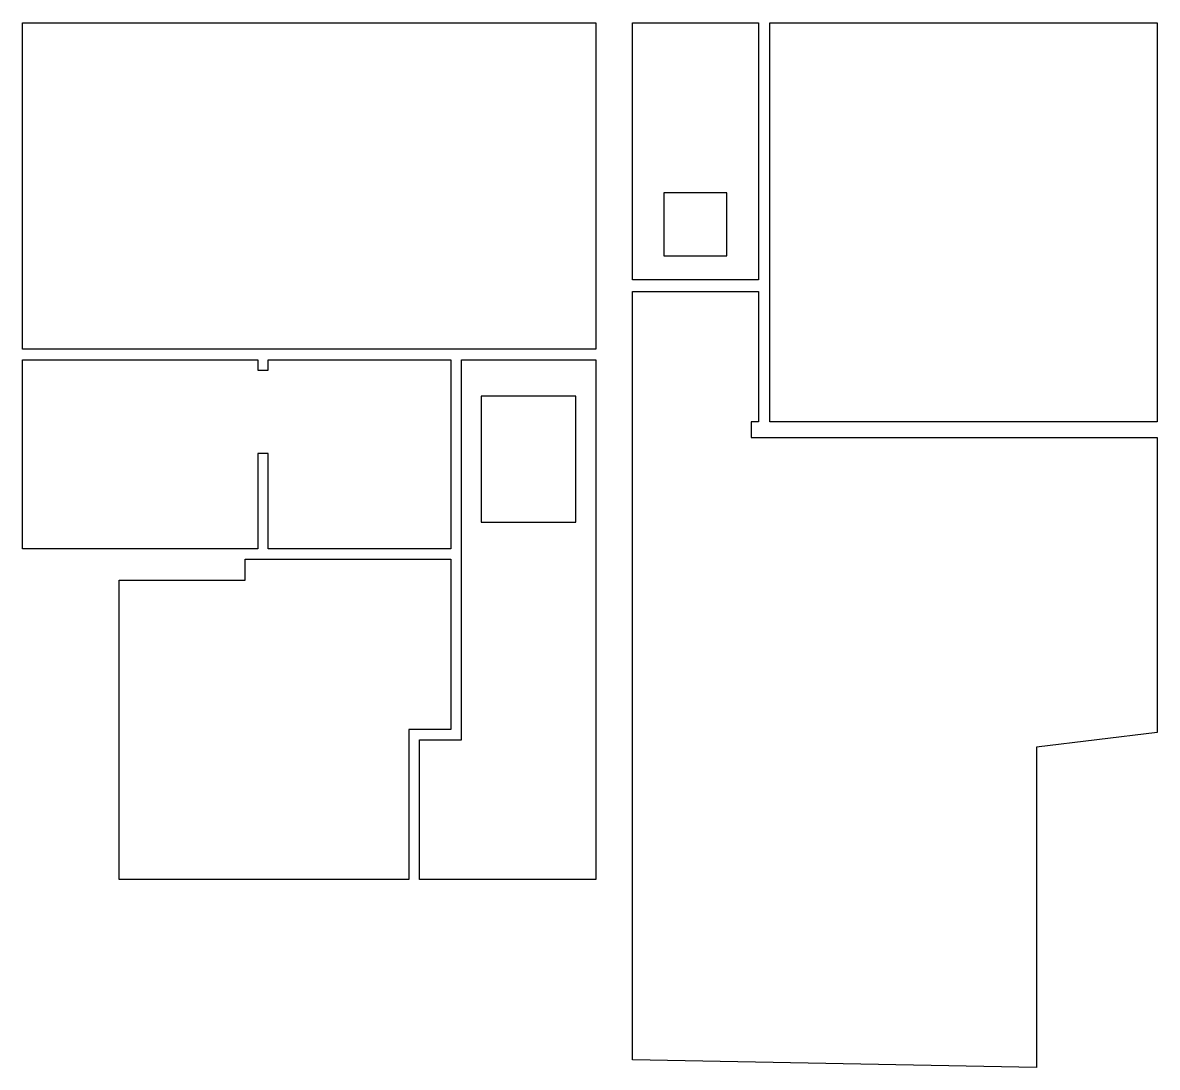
# Model space of a CAD drawing. Header units: metres. Extents: x 4059.5 to 4070.3, y 1265.7 to 1275.6.
import ezdxf

# ---------------------------------------------------------------- set-up
doc = ezdxf.new("R2010")
doc.units = ezdxf.units.M
doc.layers.add('AREE LEONARDO', color=7, linetype='Continuous')

msp = doc.modelspace()

# ---------------------------------------------------------------- linework, layer by layer
at = {"layer": 'AREE LEONARDO', "color": 5}
for points in [[(4059.485, 1275.606), (4064.945, 1275.606), (4064.945, 1272.496), (4059.485, 1272.496)], [(4066.605, 1275.606), (4070.295, 1275.606), (4070.295, 1271.806), (4066.605, 1271.806)], [(4065.295, 1273.046), (4066.495, 1273.046), (4066.495, 1271.806), (4066.425, 1271.806), (4066.425, 1271.656), (4070.295, 1271.656), (4070.295, 1268.846), (4069.144, 1268.706), (4069.144, 1265.656), (4065.295, 1265.726)], [(4063.665, 1272.396), (4064.945, 1272.396), (4064.945, 1267.446), (4063.265, 1267.446), (4063.265, 1268.775), (4063.665, 1268.775)], [(4060.405, 1267.446), (4060.405, 1270.296), (4061.605, 1270.296), (4061.605, 1270.496), (4063.565, 1270.496), (4063.565, 1268.875), (4063.165, 1268.875), (4063.165, 1267.446)]]:
    msp.add_lwpolyline(points, close=True, dxfattribs=at)
at = {"layer": 'AREE LEONARDO', "color": 6}
msp.add_lwpolyline([(4065.295, 1275.606), (4066.495, 1275.606), (4066.495, 1273.156), (4065.295, 1273.156)], close=True, dxfattribs=at)
at = {"layer": 'AREE LEONARDO', "color": 1}
msp.add_lwpolyline([(4065.594, 1273.385), (4066.194, 1273.385), (4066.194, 1273.985), (4065.594, 1273.985)], close=True, dxfattribs=at)
at = {"layer": 'AREE LEONARDO', "color": 3}
msp.add_lwpolyline([(4059.492, 1272.396), (4061.725, 1272.396), (4061.725, 1272.297), (4061.825, 1272.297), (4061.825, 1272.396), (4063.565, 1272.396), (4063.565, 1270.596), (4061.825, 1270.596), (4061.825, 1271.502), (4061.725, 1271.502), (4061.725, 1270.596), (4059.485, 1270.596), (4059.485, 1272.396)], close=True, dxfattribs=at)
at = {"layer": 'AREE LEONARDO', "color": 2}
msp.add_lwpolyline([(4063.855, 1270.848), (4064.755, 1270.848), (4064.755, 1272.048), (4063.855, 1272.048)], close=True, dxfattribs=at)

doc.saveas('drawing.dxf')
